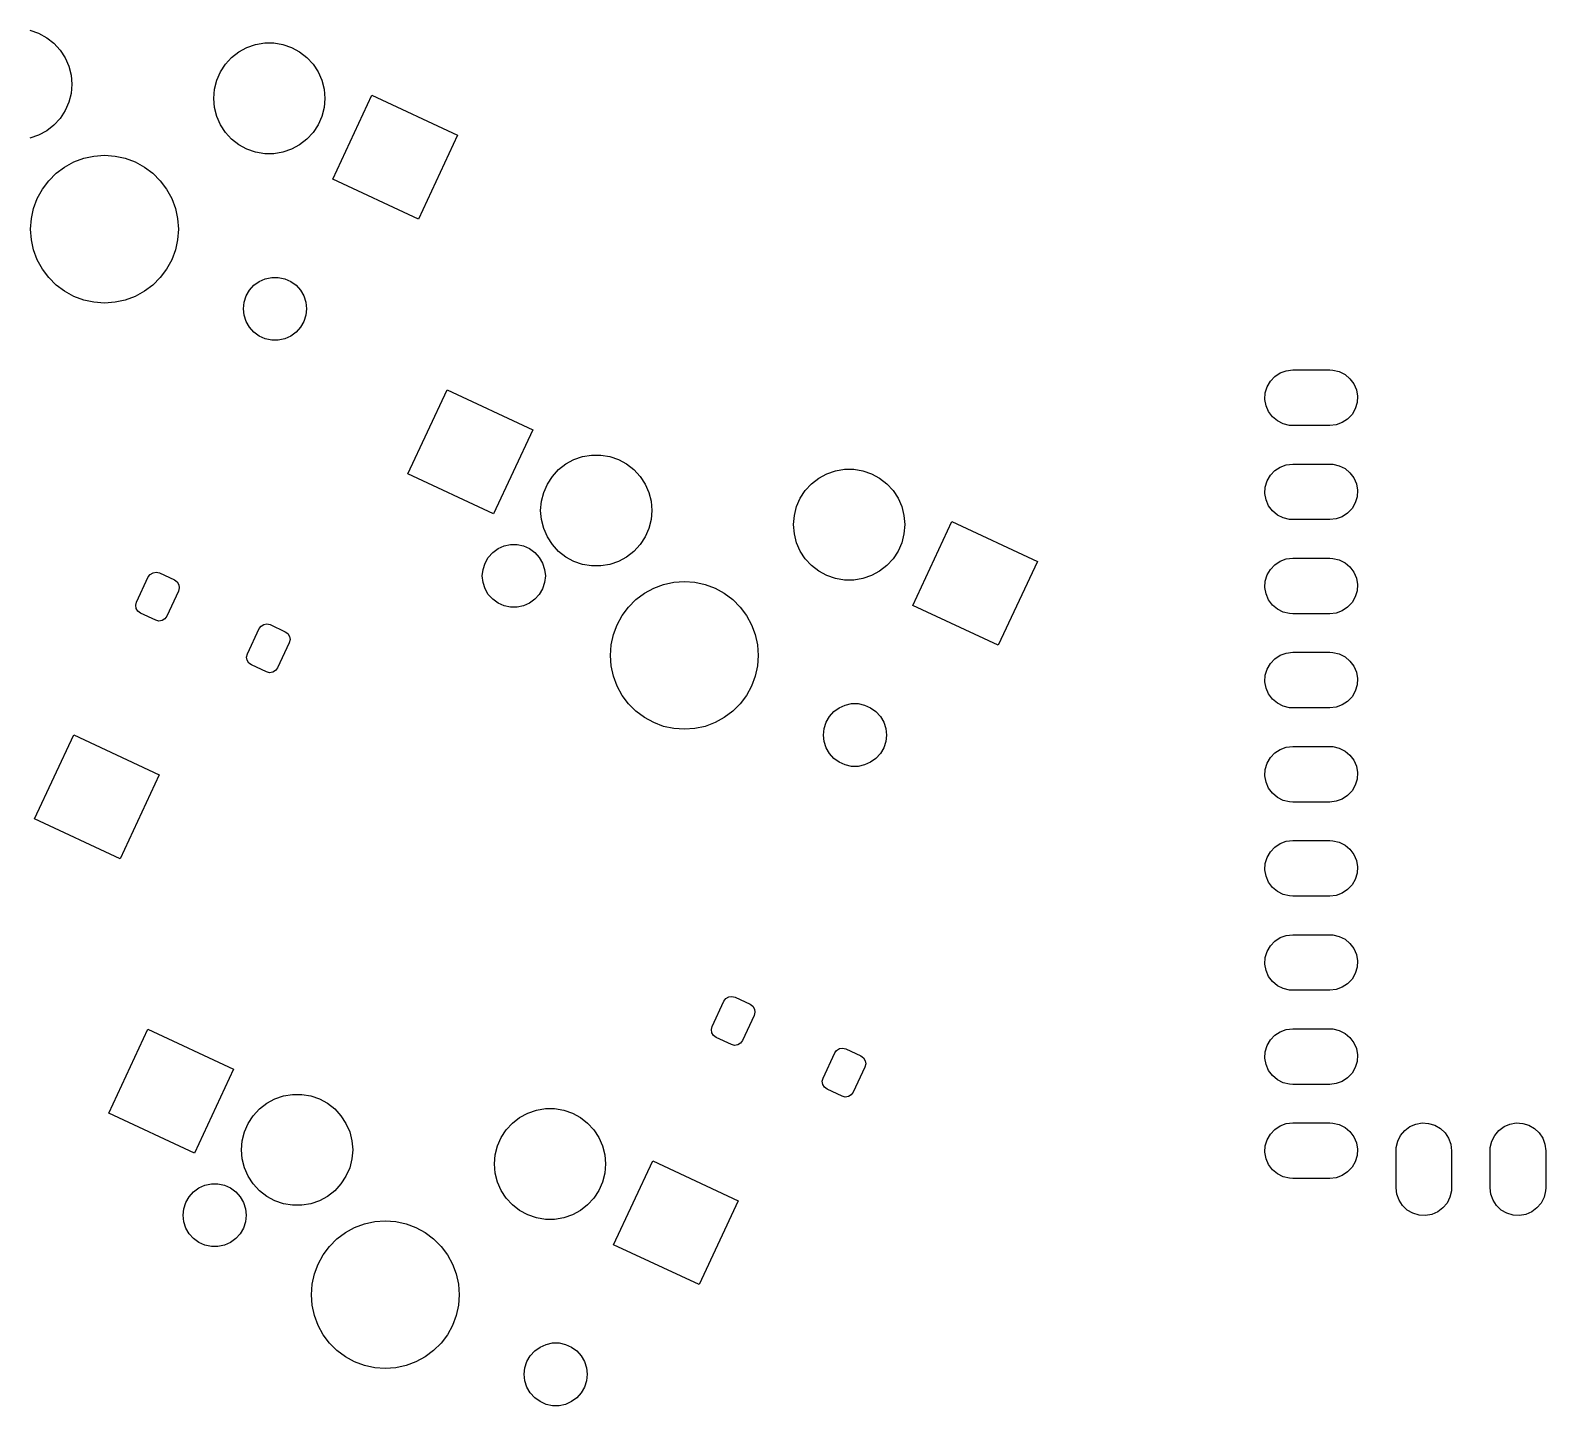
# Model space of a CAD drawing. Extents: x 20 to 262, y -159 to -46.
# Drawn here: x 98.52 to 139.43, y -103.66 to -66.54 of the extents above; entities that cross this region are included whole.
import ezdxf

# ---------------------------------------------------------------- set-up
doc = ezdxf.new("R2010")
doc.units = 0
doc.layers.add('BLACK', color=7, linetype='CONTINUOUS')

msp = doc.modelspace()

# ---------------------------------------------------------------- linework, layer by layer
at = {"layer": 'BLACK', "linetype": 'CONTINUOUS'}
for p, q in [((98.5145, -66.5384), (98.7488, -66.6188)), ((98.7488, -66.6188), (98.9667, -66.7367)), ((98.9667, -66.7367), (99.1622, -66.8889)), ((99.1622, -66.8889), (99.33, -67.0712)), ((99.33, -67.0712), (99.4655, -67.2786)), ((104.154, -67.1183), (104.372, -67.0004)), ((104.372, -67.0004), (104.607, -66.92)), ((104.607, -66.92), (104.851, -66.8792)), ((104.851, -66.8792), (105.099, -66.8792)), ((105.099, -66.8792), (105.343, -66.92)), ((105.343, -66.92), (105.577, -67.0004)), ((105.577, -67.0004), (105.795, -67.1183)), ((99.4655, -67.2786), (99.565, -67.5054)), ((103.656, -67.6602), (103.791, -67.4528)), ((103.791, -67.4528), (103.959, -67.2705)), ((103.959, -67.2705), (104.154, -67.1183)), ((105.795, -67.1183), (105.991, -67.2705)), ((105.991, -67.2705), (106.159, -67.4528)), ((106.159, -67.4528), (106.294, -67.6602)), ((99.565, -67.5054), (99.6258, -67.7456)), ((99.6258, -67.7456), (99.6463, -67.9925)), ((103.495, -68.1272), (103.556, -67.887)), ((103.556, -67.887), (103.656, -67.6602)), ((106.294, -67.6602), (106.394, -67.887)), ((106.394, -67.887), (106.454, -68.1272)), ((99.6258, -68.2394), (99.565, -68.4795)), ((99.6463, -67.9925), (99.6258, -68.2394)), ((103.475, -68.3741), (103.495, -68.1272)), ((106.454, -68.1272), (106.475, -68.3741)), ((106.69, -70.553), (107.746, -68.2872)), ((107.746, -68.2872), (110.057, -69.3649)), ((99.4655, -68.7064), (99.33, -68.9138)), ((99.565, -68.4795), (99.4655, -68.7064)), ((103.495, -68.621), (103.475, -68.3741)), ((103.556, -68.8611), (103.495, -68.621)), ((106.454, -68.621), (106.394, -68.8611)), ((106.475, -68.3741), (106.454, -68.621)), ((99.1622, -69.0961), (98.9667, -69.2482)), ((99.33, -68.9138), (99.1622, -69.0961)), ((103.656, -69.088), (103.556, -68.8611)), ((103.791, -69.2954), (103.656, -69.088)), ((106.294, -69.088), (106.159, -69.2954)), ((106.394, -68.8611), (106.294, -69.088)), ((98.7488, -69.3662), (98.5145, -69.4466)), ((98.9667, -69.2482), (98.7488, -69.3662)), ((103.959, -69.4777), (103.791, -69.2954)), ((104.154, -69.6298), (103.959, -69.4777)), ((105.991, -69.4777), (105.795, -69.6298)), ((106.159, -69.2954), (105.991, -69.4777)), ((110.057, -69.3649), (109.001, -71.6306)), ((99.9641, -69.9916), (100.242, -69.9311)), ((100.242, -69.9311), (100.526, -69.9108)), ((100.526, -69.9108), (100.81, -69.9311)), ((100.81, -69.9311), (101.088, -69.9916)), ((104.372, -69.7478), (104.154, -69.6298)), ((104.607, -69.8282), (104.372, -69.7478)), ((104.851, -69.869), (104.607, -69.8282)), ((105.099, -69.869), (104.851, -69.869)), ((105.343, -69.8282), (105.099, -69.869)), ((105.577, -69.7478), (105.343, -69.8282)), ((105.795, -69.6298), (105.577, -69.7478)), ((99.2202, -70.3978), (99.4479, -70.2273)), ((99.4479, -70.2273), (99.6976, -70.091)), ((99.6976, -70.091), (99.9641, -69.9916)), ((101.088, -69.9916), (101.354, -70.091)), ((101.354, -70.091), (101.604, -70.2273)), ((101.604, -70.2273), (101.832, -70.3978)), ((98.8485, -70.8267), (99.019, -70.599)), ((99.019, -70.599), (99.2202, -70.3978)), ((101.832, -70.3978), (102.033, -70.599)), ((102.033, -70.599), (102.203, -70.8267)), ((109.001, -71.6306), (106.69, -70.553)), ((98.6127, -71.3429), (98.7122, -71.0764)), ((98.7122, -71.0764), (98.8485, -70.8267)), ((102.203, -70.8267), (102.34, -71.0764)), ((102.34, -71.0764), (102.439, -71.3429)), ((98.5523, -71.6209), (98.6127, -71.3429)), ((102.439, -71.3429), (102.499, -71.6209)), ((98.532, -71.9047), (98.5523, -71.6209)), ((98.5523, -72.1885), (98.532, -71.9047)), ((102.499, -71.6209), (102.52, -71.9047)), ((102.52, -71.9047), (102.499, -72.1885)), ((98.6127, -72.4664), (98.5523, -72.1885)), ((102.499, -72.1885), (102.439, -72.4664)), ((98.7122, -72.733), (98.6127, -72.4664)), ((98.8485, -72.9827), (98.7122, -72.733)), ((102.34, -72.733), (102.203, -72.9827)), ((102.439, -72.4664), (102.34, -72.733)), ((99.019, -73.2104), (98.8485, -72.9827)), ((99.2202, -73.4116), (99.019, -73.2104)), ((102.033, -73.2104), (101.832, -73.4116)), ((102.203, -72.9827), (102.033, -73.2104)), ((104.867, -73.2423), (105.041, -73.2054)), ((105.041, -73.2054), (105.219, -73.2054)), ((105.219, -73.2054), (105.393, -73.2423)), ((99.4479, -73.5821), (99.2202, -73.4116)), ((99.6976, -73.7184), (99.4479, -73.5821)), ((101.604, -73.5821), (101.354, -73.7184)), ((101.832, -73.4116), (101.604, -73.5821)), ((104.353, -73.7055), (104.442, -73.5514)), ((104.442, -73.5514), (104.561, -73.4192)), ((104.561, -73.4192), (104.704, -73.3147)), ((104.704, -73.3147), (104.867, -73.2423)), ((105.393, -73.2423), (105.555, -73.3147)), ((105.555, -73.3147), (105.699, -73.4192)), ((105.699, -73.4192), (105.818, -73.5514)), ((105.818, -73.5514), (105.907, -73.7055)), ((99.9641, -73.8178), (99.6976, -73.7184)), ((100.242, -73.8783), (99.9641, -73.8178)), ((100.526, -73.8986), (100.242, -73.8783)), ((100.81, -73.8783), (100.526, -73.8986)), ((101.088, -73.8178), (100.81, -73.8783)), ((101.354, -73.7184), (101.088, -73.8178)), ((104.279, -74.0516), (104.298, -73.8747)), ((104.298, -73.8747), (104.353, -73.7055)), ((105.907, -73.7055), (105.962, -73.8747)), ((105.962, -73.8747), (105.981, -74.0516)), ((104.298, -74.2285), (104.279, -74.0516)), ((104.353, -74.3977), (104.298, -74.2285)), ((104.442, -74.5517), (104.353, -74.3977)), ((105.907, -74.3977), (105.818, -74.5517)), ((105.962, -74.2285), (105.907, -74.3977)), ((105.981, -74.0516), (105.962, -74.2285)), ((104.561, -74.6839), (104.442, -74.5517)), ((104.704, -74.7885), (104.561, -74.6839)), ((104.867, -74.8608), (104.704, -74.7885)), ((105.041, -74.8978), (104.867, -74.8608)), ((105.393, -74.8608), (105.219, -74.8978)), ((105.555, -74.7885), (105.393, -74.8608)), ((105.699, -74.6839), (105.555, -74.7885)), ((105.818, -74.5517), (105.699, -74.6839)), ((105.219, -74.8978), (105.041, -74.8978)), ((131.915, -76.1569), (132.002, -76.0061)), ((132.002, -76.0061), (132.122, -75.8795)), ((132.122, -75.8795), (132.267, -75.7838)), ((132.267, -75.7838), (132.431, -75.7242)), ((132.431, -75.7242), (132.604, -75.704)), ((132.604, -75.704), (133.604, -75.704)), ((133.604, -75.704), (133.691, -75.7091)), ((133.691, -75.7091), (133.861, -75.7492)), ((133.861, -75.7492), (134.016, -75.8274)), ((134.016, -75.8274), (134.15, -75.9393)), ((134.15, -75.9393), (134.254, -76.079)), ((134.254, -76.079), (134.322, -76.2389)), ((108.719, -78.5056), (109.775, -76.2399)), ((109.775, -76.2399), (112.086, -77.3175)), ((131.855, -76.4976), (131.865, -76.3238)), ((131.886, -76.6691), (131.855, -76.4976)), ((131.865, -76.3238), (131.915, -76.1569)), ((134.322, -76.2389), (134.353, -76.4104)), ((134.353, -76.4104), (134.343, -76.5842)), ((131.954, -76.829), (131.886, -76.6691)), ((132.058, -76.9687), (131.954, -76.829)), ((134.206, -76.9019), (134.086, -77.0285)), ((134.293, -76.7511), (134.206, -76.9019)), ((134.343, -76.5842), (134.293, -76.7511)), ((112.086, -77.3175), (111.03, -79.5833)), ((132.192, -77.0806), (132.058, -76.9687)), ((132.347, -77.1588), (132.192, -77.0806)), ((132.517, -77.1989), (132.347, -77.1588)), ((132.604, -77.204), (132.517, -77.1989)), ((133.604, -77.204), (132.604, -77.204)), ((133.777, -77.1838), (133.604, -77.204)), ((133.941, -77.1242), (133.777, -77.1838)), ((134.086, -77.0285), (133.941, -77.1242)), ((112.981, -78.2407), (113.199, -78.1227)), ((113.199, -78.1227), (113.433, -78.0423)), ((113.433, -78.0423), (113.677, -78.0015)), ((113.677, -78.0015), (113.925, -78.0015)), ((113.925, -78.0015), (114.17, -78.0423)), ((114.17, -78.0423), (114.404, -78.1227)), ((114.404, -78.1227), (114.622, -78.2407)), ((111.03, -79.5833), (108.719, -78.5056)), ((112.618, -78.5751), (112.785, -78.3928)), ((112.785, -78.3928), (112.981, -78.2407)), ((114.622, -78.2407), (114.817, -78.3928)), ((114.817, -78.3928), (114.985, -78.5751)), ((119.809, -78.6223), (120.027, -78.5043)), ((120.027, -78.5043), (120.262, -78.4239)), ((120.262, -78.4239), (120.506, -78.3831)), ((120.506, -78.3831), (120.754, -78.3831)), ((120.754, -78.3831), (120.998, -78.4239)), ((120.998, -78.4239), (121.232, -78.5043)), ((121.232, -78.5043), (121.45, -78.6223)), ((131.915, -78.6969), (132.002, -78.5461)), ((132.002, -78.5461), (132.122, -78.4195)), ((132.122, -78.4195), (132.267, -78.3238)), ((132.267, -78.3238), (132.431, -78.2642)), ((132.431, -78.2642), (132.604, -78.244)), ((132.604, -78.244), (133.604, -78.244)), ((133.604, -78.244), (133.691, -78.2491)), ((133.691, -78.2491), (133.861, -78.2892)), ((133.861, -78.2892), (134.016, -78.3674)), ((134.016, -78.3674), (134.15, -78.4793)), ((134.15, -78.4793), (134.254, -78.619)), ((112.383, -79.0094), (112.482, -78.7825)), ((112.482, -78.7825), (112.618, -78.5751)), ((114.985, -78.5751), (115.12, -78.7825)), ((115.12, -78.7825), (115.22, -79.0094)), ((119.311, -79.1641), (119.446, -78.9567)), ((119.446, -78.9567), (119.614, -78.7744)), ((119.614, -78.7744), (119.809, -78.6223)), ((121.45, -78.6223), (121.646, -78.7744)), ((121.646, -78.7744), (121.814, -78.9567)), ((121.814, -78.9567), (121.949, -79.1641)), ((131.855, -79.0376), (131.865, -78.8638)), ((131.865, -78.8638), (131.915, -78.6969)), ((134.254, -78.619), (134.322, -78.7789)), ((134.322, -78.7789), (134.353, -78.9504)), ((134.353, -78.9504), (134.343, -79.1242)), ((112.301, -79.4964), (112.322, -79.2495)), ((112.322, -79.2495), (112.383, -79.0094)), ((115.22, -79.0094), (115.281, -79.2495)), ((115.281, -79.2495), (115.301, -79.4964)), ((119.211, -79.391), (119.311, -79.1641)), ((121.949, -79.1641), (122.049, -79.391)), ((131.886, -79.2091), (131.855, -79.0376)), ((131.954, -79.369), (131.886, -79.2091)), ((134.293, -79.2911), (134.206, -79.4419)), ((134.343, -79.1242), (134.293, -79.2911)), ((112.322, -79.7433), (112.301, -79.4964)), ((112.383, -79.9835), (112.322, -79.7433)), ((115.281, -79.7433), (115.22, -79.9835)), ((115.301, -79.4964), (115.281, -79.7433)), ((119.13, -79.878), (119.15, -79.6311)), ((119.15, -79.6311), (119.211, -79.391)), ((122.049, -79.391), (122.109, -79.6311)), ((122.109, -79.6311), (122.13, -79.878)), ((132.058, -79.5087), (131.954, -79.369)), ((132.192, -79.6206), (132.058, -79.5087)), ((132.347, -79.6988), (132.192, -79.6206)), ((132.517, -79.7389), (132.347, -79.6988)), ((132.604, -79.744), (132.517, -79.7389)), ((133.604, -79.744), (132.604, -79.744)), ((133.777, -79.7238), (133.604, -79.744)), ((133.941, -79.6642), (133.777, -79.7238)), ((134.086, -79.5685), (133.941, -79.6642)), ((134.206, -79.4419), (134.086, -79.5685)), ((112.482, -80.2103), (112.383, -79.9835)), ((115.22, -79.9835), (115.12, -80.2103)), ((119.15, -80.1249), (119.13, -79.878)), ((119.211, -80.3651), (119.15, -80.1249)), ((122.109, -80.1249), (122.049, -80.3651)), ((122.13, -79.878), (122.109, -80.1249)), ((122.345, -82.0569), (123.401, -79.7911)), ((123.401, -79.7911), (125.712, -80.8688)), ((111.007, -80.6294), (111.151, -80.5248)), ((111.151, -80.5248), (111.314, -80.4524)), ((111.314, -80.4524), (111.488, -80.4155)), ((111.488, -80.4155), (111.666, -80.4155)), ((111.666, -80.4155), (111.84, -80.4524)), ((111.84, -80.4524), (112.002, -80.5248)), ((112.002, -80.5248), (112.146, -80.6294)), ((112.618, -80.4177), (112.482, -80.2103)), ((112.785, -80.6), (112.618, -80.4177)), ((114.985, -80.4177), (114.817, -80.6)), ((115.12, -80.2103), (114.985, -80.4177)), ((119.311, -80.5919), (119.211, -80.3651)), ((119.446, -80.7993), (119.311, -80.5919)), ((121.949, -80.5919), (121.814, -80.7993)), ((122.049, -80.3651), (121.949, -80.5919)), ((110.745, -81.0848), (110.799, -80.9156)), ((110.799, -80.9156), (110.888, -80.7616)), ((110.888, -80.7616), (111.007, -80.6294)), ((112.146, -80.6294), (112.265, -80.7616)), ((112.265, -80.7616), (112.354, -80.9156)), ((112.354, -80.9156), (112.409, -81.0848)), ((112.981, -80.7522), (112.785, -80.6)), ((113.199, -80.8701), (112.981, -80.7522)), ((113.433, -80.9505), (113.199, -80.8701)), ((113.677, -80.9913), (113.433, -80.9505)), ((113.925, -80.9913), (113.677, -80.9913)), ((114.17, -80.9505), (113.925, -80.9913)), ((114.404, -80.8701), (114.17, -80.9505)), ((114.622, -80.7522), (114.404, -80.8701)), ((114.817, -80.6), (114.622, -80.7522)), ((119.614, -80.9816), (119.446, -80.7993)), ((119.809, -81.1338), (119.614, -80.9816)), ((121.646, -80.9816), (121.45, -81.1338)), ((121.814, -80.7993), (121.646, -80.9816)), ((125.712, -80.8688), (124.656, -83.1345)), ((132.002, -81.0861), (132.122, -80.9595)), ((132.122, -80.9595), (132.267, -80.8638)), ((132.267, -80.8638), (132.431, -80.8042)), ((132.431, -80.8042), (132.604, -80.784)), ((132.604, -80.784), (133.604, -80.784)), ((133.604, -80.784), (133.691, -80.7891)), ((133.691, -80.7891), (133.861, -80.8292)), ((133.861, -80.8292), (134.016, -80.9074)), ((134.016, -80.9074), (134.15, -81.0193)), ((101.392, -81.9708), (101.709, -81.2911)), ((101.709, -81.2911), (101.761, -81.2203)), ((101.761, -81.2203), (101.836, -81.1747)), ((101.836, -81.1747), (101.923, -81.1614)), ((101.923, -81.1614), (102.008, -81.1822)), ((102.008, -81.1822), (102.416, -81.3724)), ((102.416, -81.3724), (102.487, -81.4243)), ((110.726, -81.2617), (110.745, -81.0848)), ((110.745, -81.4386), (110.726, -81.2617)), ((112.409, -81.0848), (112.428, -81.2617)), ((112.428, -81.2617), (112.409, -81.4386)), ((120.027, -81.2517), (119.809, -81.1338)), ((120.262, -81.3321), (120.027, -81.2517)), ((120.506, -81.3729), (120.262, -81.3321)), ((120.754, -81.3729), (120.506, -81.3729)), ((120.998, -81.3321), (120.754, -81.3729)), ((121.232, -81.2517), (120.998, -81.3321)), ((121.45, -81.1338), (121.232, -81.2517)), ((131.855, -81.5776), (131.865, -81.4038)), ((131.865, -81.4038), (131.915, -81.2369)), ((131.915, -81.2369), (132.002, -81.0861)), ((134.15, -81.0193), (134.254, -81.159)), ((134.254, -81.159), (134.322, -81.3189)), ((134.322, -81.3189), (134.353, -81.4904)), ((102.525, -81.6714), (102.208, -82.3512)), ((102.487, -81.4243), (102.532, -81.4994)), ((102.545, -81.5861), (102.525, -81.6714)), ((102.532, -81.4994), (102.545, -81.5861)), ((110.799, -81.6078), (110.745, -81.4386)), ((110.888, -81.7618), (110.799, -81.6078)), ((111.007, -81.894), (110.888, -81.7618)), ((112.265, -81.7618), (112.146, -81.894)), ((112.354, -81.6078), (112.265, -81.7618)), ((112.409, -81.4386), (112.354, -81.6078)), ((114.875, -81.9017), (115.103, -81.7312)), ((115.103, -81.7312), (115.353, -81.5949)), ((115.353, -81.5949), (115.619, -81.4955)), ((115.619, -81.4955), (115.897, -81.435)), ((115.897, -81.435), (116.181, -81.4147)), ((116.181, -81.4147), (116.465, -81.435)), ((116.465, -81.435), (116.743, -81.4955)), ((116.743, -81.4955), (117.009, -81.5949)), ((117.009, -81.5949), (117.259, -81.7312)), ((117.259, -81.7312), (117.487, -81.9017)), ((131.886, -81.7491), (131.855, -81.5776)), ((131.954, -81.909), (131.886, -81.7491)), ((134.343, -81.6642), (134.293, -81.8311)), ((134.353, -81.4904), (134.343, -81.6642)), ((101.371, -82.0561), (101.392, -81.9708)), ((101.384, -82.1428), (101.371, -82.0561)), ((101.43, -82.2179), (101.384, -82.1428)), ((101.501, -82.2698), (101.43, -82.2179)), ((111.151, -81.9986), (111.007, -81.894)), ((111.314, -82.071), (111.151, -81.9986)), ((111.488, -82.1079), (111.314, -82.071)), ((111.666, -82.1079), (111.488, -82.1079)), ((111.84, -82.071), (111.666, -82.1079)), ((112.002, -81.9986), (111.84, -82.071)), ((112.146, -81.894), (112.002, -81.9986)), ((114.503, -82.3306), (114.674, -82.1029)), ((114.674, -82.1029), (114.875, -81.9017)), ((117.487, -81.9017), (117.688, -82.1029)), ((117.688, -82.1029), (117.858, -82.3306)), ((124.656, -83.1345), (122.345, -82.0569)), ((132.058, -82.0487), (131.954, -81.909)), ((132.192, -82.1606), (132.058, -82.0487)), ((132.347, -82.2388), (132.192, -82.1606)), ((133.941, -82.2042), (133.777, -82.2638)), ((134.086, -82.1085), (133.941, -82.2042)), ((134.206, -81.9819), (134.086, -82.1085)), ((134.293, -81.8311), (134.206, -81.9819)), ((101.909, -82.46), (101.501, -82.2698)), ((101.994, -82.4809), (101.909, -82.46)), ((102.081, -82.4675), (101.994, -82.4809)), ((102.156, -82.422), (102.081, -82.4675)), ((102.208, -82.3512), (102.156, -82.422)), ((104.7, -82.6857), (104.752, -82.6149)), ((104.752, -82.6149), (104.827, -82.5694)), ((104.827, -82.5694), (104.913, -82.556)), ((104.913, -82.556), (104.999, -82.5769)), ((104.999, -82.5769), (105.407, -82.7671)), ((114.268, -82.8469), (114.367, -82.5803)), ((114.367, -82.5803), (114.503, -82.3306)), ((117.858, -82.3306), (117.995, -82.5803)), ((117.995, -82.5803), (118.094, -82.8469)), ((132.517, -82.2789), (132.347, -82.2388)), ((132.604, -82.284), (132.517, -82.2789)), ((133.604, -82.284), (132.604, -82.284)), ((133.777, -82.2638), (133.604, -82.284)), ((104.383, -83.3654), (104.7, -82.6857)), ((105.407, -82.7671), (105.477, -82.819)), ((105.477, -82.819), (105.523, -82.894)), ((105.536, -82.9808), (105.515, -83.0661)), ((105.523, -82.894), (105.536, -82.9808)), ((114.207, -83.1248), (114.268, -82.8469)), ((118.094, -82.8469), (118.154, -83.1248)), ((104.362, -83.4507), (104.383, -83.3654)), ((104.375, -83.5375), (104.362, -83.4507)), ((105.515, -83.0661), (105.198, -83.7458)), ((114.187, -83.4086), (114.207, -83.1248)), ((114.207, -83.6924), (114.187, -83.4086)), ((118.154, -83.1248), (118.175, -83.4086)), ((118.175, -83.4086), (118.154, -83.6924)), ((132.122, -83.4995), (132.267, -83.4038)), ((132.267, -83.4038), (132.431, -83.3442)), ((132.431, -83.3442), (132.604, -83.324)), ((132.604, -83.324), (133.604, -83.324)), ((133.604, -83.324), (133.691, -83.3291)), ((133.691, -83.3291), (133.861, -83.3692)), ((133.861, -83.3692), (134.016, -83.4474)), ((134.016, -83.4474), (134.15, -83.5593)), ((104.421, -83.6125), (104.375, -83.5375)), ((104.492, -83.6644), (104.421, -83.6125)), ((104.899, -83.8546), (104.492, -83.6644)), ((104.985, -83.8755), (104.899, -83.8546)), ((105.071, -83.8621), (104.985, -83.8755)), ((105.146, -83.8166), (105.071, -83.8621)), ((105.198, -83.7458), (105.146, -83.8166)), ((114.268, -83.9703), (114.207, -83.6924)), ((118.154, -83.6924), (118.094, -83.9703)), ((131.865, -83.9438), (131.915, -83.7769)), ((131.915, -83.7769), (132.002, -83.6261)), ((132.002, -83.6261), (132.122, -83.4995)), ((134.15, -83.5593), (134.254, -83.699)), ((134.254, -83.699), (134.322, -83.8589)), ((134.322, -83.8589), (134.353, -84.0304)), ((114.367, -84.2369), (114.268, -83.9703)), ((114.503, -84.4866), (114.367, -84.2369)), ((117.995, -84.2369), (117.858, -84.4866)), ((118.094, -83.9703), (117.995, -84.2369)), ((131.855, -84.1176), (131.865, -83.9438)), ((131.886, -84.2891), (131.855, -84.1176)), ((134.343, -84.2042), (134.293, -84.3711)), ((134.353, -84.0304), (134.343, -84.2042)), ((114.674, -84.7143), (114.503, -84.4866)), ((117.858, -84.4866), (117.688, -84.7143)), ((131.954, -84.449), (131.886, -84.2891)), ((132.058, -84.5887), (131.954, -84.449)), ((132.192, -84.7006), (132.058, -84.5887)), ((134.086, -84.6485), (133.941, -84.7442)), ((134.206, -84.5219), (134.086, -84.6485)), ((134.293, -84.3711), (134.206, -84.5219)), ((114.875, -84.9155), (114.674, -84.7143)), ((115.103, -85.086), (114.875, -84.9155)), ((115.353, -85.2223), (115.103, -85.086)), ((117.259, -85.086), (117.009, -85.2223)), ((117.487, -84.9155), (117.259, -85.086)), ((117.688, -84.7143), (117.487, -84.9155)), ((120.008, -85.2094), (120.097, -85.0554)), ((120.097, -85.0554), (120.216, -84.9232)), ((120.216, -84.9232), (120.359, -84.8186)), ((120.359, -84.8186), (120.522, -84.7462)), ((120.522, -84.7462), (120.696, -84.7093)), ((120.696, -84.7093), (120.874, -84.7093)), ((120.874, -84.7093), (121.048, -84.7462)), ((121.048, -84.7462), (121.21, -84.8186)), ((121.21, -84.8186), (121.354, -84.9232)), ((121.354, -84.9232), (121.473, -85.0554)), ((121.473, -85.0554), (121.562, -85.2094)), ((132.347, -84.7788), (132.192, -84.7006)), ((132.517, -84.8189), (132.347, -84.7788)), ((132.604, -84.824), (132.517, -84.8189)), ((133.604, -84.824), (132.604, -84.824)), ((133.777, -84.8038), (133.604, -84.824)), ((133.941, -84.7442), (133.777, -84.8038)), ((115.619, -85.3217), (115.353, -85.2223)), ((115.897, -85.3822), (115.619, -85.3217)), ((116.181, -85.4025), (115.897, -85.3822)), ((116.465, -85.3822), (116.181, -85.4025)), ((116.743, -85.3217), (116.465, -85.3822)), ((117.009, -85.2223), (116.743, -85.3217)), ((119.934, -85.5555), (119.953, -85.3786)), ((119.953, -85.3786), (120.008, -85.2094)), ((121.562, -85.2094), (121.617, -85.3786)), ((121.617, -85.3786), (121.636, -85.5555)), ((98.6388, -87.8181), (99.6953, -85.5524)), ((99.6953, -85.5524), (102.006, -86.63)), ((119.953, -85.7324), (119.934, -85.5555)), ((120.008, -85.9016), (119.953, -85.7324)), ((120.097, -86.0556), (120.008, -85.9016)), ((121.562, -85.9016), (121.473, -86.0556)), ((121.617, -85.7324), (121.562, -85.9016)), ((121.636, -85.5555), (121.617, -85.7324)), ((132.267, -85.9438), (132.431, -85.8842)), ((132.431, -85.8842), (132.604, -85.864)), ((132.604, -85.864), (133.604, -85.864)), ((133.604, -85.864), (133.691, -85.8691)), ((133.691, -85.8691), (133.861, -85.9092)), ((133.861, -85.9092), (134.016, -85.9874)), ((120.216, -86.1878), (120.097, -86.0556)), ((120.359, -86.2924), (120.216, -86.1878)), ((120.522, -86.3648), (120.359, -86.2924)), ((121.21, -86.2924), (121.048, -86.3648)), ((121.354, -86.1878), (121.21, -86.2924)), ((121.473, -86.0556), (121.354, -86.1878)), ((131.865, -86.4838), (131.915, -86.3169)), ((131.915, -86.3169), (132.002, -86.1661)), ((132.002, -86.1661), (132.122, -86.0395)), ((132.122, -86.0395), (132.267, -85.9438)), ((134.016, -85.9874), (134.15, -86.0993)), ((134.15, -86.0993), (134.254, -86.239)), ((134.254, -86.239), (134.322, -86.3989)), ((102.006, -86.63), (100.95, -88.8958)), ((120.696, -86.4017), (120.522, -86.3648)), ((120.874, -86.4017), (120.696, -86.4017)), ((121.048, -86.3648), (120.874, -86.4017)), ((131.855, -86.6576), (131.865, -86.4838)), ((131.886, -86.8291), (131.855, -86.6576)), ((134.322, -86.3989), (134.353, -86.5704)), ((134.353, -86.5704), (134.343, -86.7442)), ((131.954, -86.989), (131.886, -86.8291)), ((132.058, -87.1287), (131.954, -86.989)), ((132.192, -87.2406), (132.058, -87.1287)), ((134.206, -87.0619), (134.086, -87.1885)), ((134.293, -86.9111), (134.206, -87.0619)), ((134.343, -86.7442), (134.293, -86.9111)), ((132.347, -87.3188), (132.192, -87.2406)), ((132.517, -87.3589), (132.347, -87.3188)), ((132.604, -87.364), (132.517, -87.3589)), ((133.604, -87.364), (132.604, -87.364)), ((133.777, -87.3438), (133.604, -87.364)), ((133.941, -87.2842), (133.777, -87.3438)), ((134.086, -87.1885), (133.941, -87.2842)), ((100.95, -88.8958), (98.6388, -87.8181)), ((131.915, -88.8569), (132.002, -88.7061)), ((132.002, -88.7061), (132.122, -88.5795)), ((132.122, -88.5795), (132.267, -88.4838)), ((132.267, -88.4838), (132.431, -88.4242)), ((132.431, -88.4242), (132.604, -88.404)), ((132.604, -88.404), (133.604, -88.404)), ((133.604, -88.404), (133.691, -88.4091)), ((133.691, -88.4091), (133.861, -88.4492)), ((133.861, -88.4492), (134.016, -88.5274)), ((134.016, -88.5274), (134.15, -88.6393)), ((134.15, -88.6393), (134.254, -88.779)), ((131.855, -89.1976), (131.865, -89.0238)), ((131.865, -89.0238), (131.915, -88.8569)), ((134.254, -88.779), (134.322, -88.9389)), ((134.322, -88.9389), (134.353, -89.1104)), ((134.353, -89.1104), (134.343, -89.2842)), ((131.886, -89.3691), (131.855, -89.1976)), ((131.954, -89.529), (131.886, -89.3691)), ((132.058, -89.6687), (131.954, -89.529)), ((134.293, -89.4511), (134.206, -89.6019)), ((134.343, -89.2842), (134.293, -89.4511)), ((132.192, -89.7806), (132.058, -89.6687)), ((132.347, -89.8588), (132.192, -89.7806)), ((132.517, -89.8989), (132.347, -89.8588)), ((132.604, -89.904), (132.517, -89.8989)), ((133.604, -89.904), (132.604, -89.904)), ((133.777, -89.8838), (133.604, -89.904)), ((133.941, -89.8242), (133.777, -89.8838)), ((134.086, -89.7285), (133.941, -89.8242)), ((134.206, -89.6019), (134.086, -89.7285)), ((132.002, -91.2461), (132.122, -91.1195)), ((132.122, -91.1195), (132.267, -91.0238)), ((132.267, -91.0238), (132.431, -90.9642)), ((132.431, -90.9642), (132.604, -90.944)), ((132.604, -90.944), (133.604, -90.944)), ((133.604, -90.944), (133.691, -90.9491)), ((133.691, -90.9491), (133.861, -90.9892)), ((133.861, -90.9892), (134.016, -91.0674)), ((134.016, -91.0674), (134.15, -91.1793)), ((134.15, -91.1793), (134.254, -91.319)), ((131.855, -91.7376), (131.865, -91.5638)), ((131.865, -91.5638), (131.915, -91.3969)), ((131.915, -91.3969), (132.002, -91.2461)), ((134.254, -91.319), (134.322, -91.4789)), ((134.322, -91.4789), (134.353, -91.6504)), ((131.886, -91.9091), (131.855, -91.7376)), ((131.954, -92.069), (131.886, -91.9091)), ((134.293, -91.9911), (134.206, -92.1419)), ((134.343, -91.8242), (134.293, -91.9911)), ((134.353, -91.6504), (134.343, -91.8242)), ((132.058, -92.2087), (131.954, -92.069)), ((132.192, -92.3206), (132.058, -92.2087)), ((132.347, -92.3988), (132.192, -92.3206)), ((132.517, -92.4389), (132.347, -92.3988)), ((132.604, -92.444), (132.517, -92.4389)), ((133.604, -92.444), (132.604, -92.444)), ((133.777, -92.4238), (133.604, -92.444)), ((133.941, -92.3642), (133.777, -92.4238)), ((134.086, -92.2685), (133.941, -92.3642)), ((134.206, -92.1419), (134.086, -92.2685)), ((116.933, -93.4215), (117.25, -92.7417)), ((117.25, -92.7417), (117.302, -92.6709)), ((117.302, -92.6709), (117.377, -92.6254)), ((117.377, -92.6254), (117.463, -92.612)), ((117.463, -92.612), (117.549, -92.6329)), ((117.549, -92.6329), (117.956, -92.8231)), ((117.956, -92.8231), (118.027, -92.875)), ((118.065, -93.1221), (117.748, -93.8018)), ((118.027, -92.875), (118.073, -92.95)), ((118.086, -93.0368), (118.065, -93.1221)), ((118.073, -92.95), (118.086, -93.0368)), ((100.643, -95.7594), (101.7, -93.4936)), ((101.7, -93.4936), (104.011, -94.5713)), ((116.912, -93.5067), (116.933, -93.4215)), ((116.925, -93.5935), (116.912, -93.5067)), ((116.971, -93.6686), (116.925, -93.5935)), ((117.042, -93.7205), (116.971, -93.6686)), ((132.002, -93.7861), (132.122, -93.6595)), ((132.122, -93.6595), (132.267, -93.5638)), ((132.267, -93.5638), (132.431, -93.5042)), ((132.431, -93.5042), (132.604, -93.484)), ((132.604, -93.484), (133.604, -93.484)), ((133.604, -93.484), (133.691, -93.4891)), ((133.691, -93.4891), (133.861, -93.5292)), ((133.861, -93.5292), (134.016, -93.6074)), ((134.016, -93.6074), (134.15, -93.7193)), ((117.449, -93.9106), (117.042, -93.7205)), ((117.535, -93.9315), (117.449, -93.9106)), ((117.621, -93.9182), (117.535, -93.9315)), ((117.696, -93.8726), (117.621, -93.9182)), ((117.748, -93.8018), (117.696, -93.8726)), ((120.24, -94.1364), (120.292, -94.0656)), ((120.292, -94.0656), (120.367, -94.02)), ((120.367, -94.02), (120.454, -94.0067)), ((120.454, -94.0067), (120.539, -94.0275)), ((120.539, -94.0275), (120.947, -94.2177)), ((131.865, -94.1038), (131.915, -93.9369)), ((131.915, -93.9369), (132.002, -93.7861)), ((134.15, -93.7193), (134.254, -93.859)), ((134.254, -93.859), (134.322, -94.0189)), ((134.322, -94.0189), (134.353, -94.1904)), ((119.924, -94.8161), (120.24, -94.1364)), ((120.947, -94.2177), (121.018, -94.2696)), ((121.018, -94.2696), (121.064, -94.3447)), ((121.077, -94.4315), (121.056, -94.5167)), ((121.064, -94.3447), (121.077, -94.4315)), ((131.855, -94.2776), (131.865, -94.1038)), ((131.886, -94.4491), (131.855, -94.2776)), ((131.954, -94.609), (131.886, -94.4491)), ((134.343, -94.3642), (134.293, -94.5311)), ((134.353, -94.1904), (134.343, -94.3642)), ((104.011, -94.5713), (102.955, -96.8371)), ((119.903, -94.9014), (119.924, -94.8161)), ((119.916, -94.9881), (119.903, -94.9014)), ((121.056, -94.5167), (120.739, -95.1965)), ((132.058, -94.7487), (131.954, -94.609)), ((132.192, -94.8606), (132.058, -94.7487)), ((132.347, -94.9388), (132.192, -94.8606)), ((133.941, -94.9042), (133.777, -94.9638)), ((134.086, -94.8085), (133.941, -94.9042)), ((134.206, -94.6819), (134.086, -94.8085)), ((134.293, -94.5311), (134.206, -94.6819)), ((105.123, -95.3765), (105.358, -95.2961)), ((105.358, -95.2961), (105.602, -95.2553)), ((105.602, -95.2553), (105.85, -95.2553)), ((105.85, -95.2553), (106.094, -95.2961)), ((106.094, -95.2961), (106.328, -95.3765)), ((119.962, -95.0632), (119.916, -94.9881)), ((120.032, -95.1151), (119.962, -95.0632)), ((120.44, -95.3053), (120.032, -95.1151)), ((120.525, -95.3262), (120.44, -95.3053)), ((120.612, -95.3128), (120.525, -95.3262)), ((120.687, -95.2673), (120.612, -95.3128)), ((120.739, -95.1965), (120.687, -95.2673)), ((132.517, -94.9789), (132.347, -94.9388)), ((132.604, -94.984), (132.517, -94.9789)), ((133.604, -94.984), (132.604, -94.984)), ((133.777, -94.9638), (133.604, -94.984)), ((104.542, -95.8288), (104.71, -95.6466)), ((104.71, -95.6466), (104.906, -95.4944)), ((104.906, -95.4944), (105.123, -95.3765)), ((106.328, -95.3765), (106.546, -95.4944)), ((106.546, -95.4944), (106.742, -95.6466)), ((106.742, -95.6466), (106.91, -95.8288)), ((111.952, -95.7581), (112.186, -95.6777)), ((112.186, -95.6777), (112.431, -95.6369)), ((112.431, -95.6369), (112.678, -95.6369)), ((112.678, -95.6369), (112.923, -95.6777)), ((112.923, -95.6777), (113.157, -95.7581)), ((102.955, -96.8371), (100.643, -95.7594)), ((104.307, -96.2631), (104.407, -96.0362)), ((104.407, -96.0362), (104.542, -95.8288)), ((106.91, -95.8288), (107.045, -96.0362)), ((107.045, -96.0362), (107.145, -96.2631)), ((111.371, -96.2104), (111.539, -96.0282)), ((111.539, -96.0282), (111.734, -95.876)), ((111.734, -95.876), (111.952, -95.7581)), ((113.157, -95.7581), (113.375, -95.876)), ((113.375, -95.876), (113.57, -96.0282)), ((113.57, -96.0282), (113.738, -96.2104)), ((132.122, -96.1995), (132.267, -96.1038)), ((132.267, -96.1038), (132.431, -96.0442)), ((132.431, -96.0442), (132.604, -96.024)), ((132.604, -96.024), (133.604, -96.024)), ((133.604, -96.024), (133.691, -96.0291)), ((133.691, -96.0291), (133.861, -96.0692)), ((133.861, -96.0692), (134.016, -96.1474)), ((135.629, -96.2285), (135.769, -96.1245)), ((135.769, -96.1245), (135.929, -96.0555)), ((135.929, -96.0555), (136.1, -96.0253)), ((136.1, -96.0253), (136.274, -96.0354)), ((136.274, -96.0354), (136.441, -96.0853)), ((136.441, -96.0853), (136.592, -96.1724)), ((138.169, -96.2285), (138.309, -96.1245)), ((138.309, -96.1245), (138.469, -96.0555)), ((138.469, -96.0555), (138.64, -96.0253)), ((138.64, -96.0253), (138.814, -96.0354)), ((138.814, -96.0354), (138.981, -96.0853)), ((138.981, -96.0853), (139.132, -96.1724)), ((104.226, -96.7502), (104.246, -96.5033)), ((104.246, -96.5033), (104.307, -96.2631)), ((107.145, -96.2631), (107.205, -96.5033)), ((107.205, -96.5033), (107.226, -96.7502)), ((111.136, -96.6447), (111.235, -96.4178)), ((111.235, -96.4178), (111.371, -96.2104)), ((113.738, -96.2104), (113.874, -96.4178)), ((113.874, -96.4178), (113.973, -96.6447)), ((131.865, -96.6438), (131.915, -96.4769)), ((131.915, -96.4769), (132.002, -96.3261)), ((132.002, -96.3261), (132.122, -96.1995)), ((134.016, -96.1474), (134.15, -96.2593)), ((134.15, -96.2593), (134.254, -96.399)), ((134.254, -96.399), (134.322, -96.5589)), ((135.399, -96.6869), (135.439, -96.5175)), ((135.439, -96.5175), (135.517, -96.3619)), ((135.517, -96.3619), (135.629, -96.2285)), ((136.592, -96.1724), (136.719, -96.2919)), ((136.719, -96.2919), (136.814, -96.4374)), ((136.814, -96.4374), (136.874, -96.601)), ((137.939, -96.6869), (137.979, -96.5175)), ((137.979, -96.5175), (138.057, -96.3619)), ((138.057, -96.3619), (138.169, -96.2285)), ((139.132, -96.1724), (139.259, -96.2919)), ((139.259, -96.2919), (139.354, -96.4374)), ((139.354, -96.4374), (139.414, -96.601)), ((104.246, -96.997), (104.226, -96.7502)), ((107.226, -96.7502), (107.205, -96.997)), ((111.054, -97.1318), (111.075, -96.8849)), ((111.075, -96.8849), (111.136, -96.6447)), ((113.973, -96.6447), (114.034, -96.8849)), ((114.034, -96.8849), (114.054, -97.1318)), ((131.855, -96.8176), (131.865, -96.6438)), ((131.886, -96.9891), (131.855, -96.8176)), ((134.343, -96.9042), (134.293, -97.0711)), ((134.322, -96.5589), (134.353, -96.7304)), ((134.353, -96.7304), (134.343, -96.9042)), ((135.394, -96.774), (135.399, -96.6869)), ((135.394, -97.774), (135.394, -96.774)), ((136.874, -96.601), (136.894, -96.774)), ((136.894, -96.774), (136.894, -97.774)), ((137.934, -96.774), (137.939, -96.6869)), ((137.934, -97.774), (137.934, -96.774)), ((139.414, -96.601), (139.434, -96.774)), ((139.434, -96.774), (139.434, -97.774)), ((104.307, -97.2372), (104.246, -96.997)), ((104.407, -97.4641), (104.307, -97.2372)), ((107.145, -97.2372), (107.045, -97.4641)), ((107.205, -96.997), (107.145, -97.2372)), ((111.075, -97.3787), (111.054, -97.1318)), ((114.054, -97.1318), (114.034, -97.3787)), ((114.269, -99.3106), (115.326, -97.0449)), ((115.326, -97.0449), (117.637, -98.1225)), ((131.954, -97.149), (131.886, -96.9891)), ((132.058, -97.2887), (131.954, -97.149)), ((132.192, -97.4006), (132.058, -97.2887)), ((134.086, -97.3485), (133.941, -97.4442)), ((134.206, -97.2219), (134.086, -97.3485)), ((134.293, -97.0711), (134.206, -97.2219)), ((103.076, -97.7785), (103.239, -97.7062)), ((103.239, -97.7062), (103.413, -97.6692)), ((103.413, -97.6692), (103.59, -97.6692)), ((103.59, -97.6692), (103.764, -97.7062)), ((103.764, -97.7062), (103.927, -97.7785)), ((104.542, -97.6715), (104.407, -97.4641)), ((104.71, -97.8537), (104.542, -97.6715)), ((106.91, -97.6715), (106.742, -97.8537)), ((107.045, -97.4641), (106.91, -97.6715)), ((111.136, -97.6188), (111.075, -97.3787)), ((111.235, -97.8457), (111.136, -97.6188)), ((113.973, -97.6188), (113.874, -97.8457)), ((114.034, -97.3787), (113.973, -97.6188)), ((132.347, -97.4788), (132.192, -97.4006)), ((132.517, -97.5189), (132.347, -97.4788)), ((132.604, -97.524), (132.517, -97.5189)), ((133.604, -97.524), (132.604, -97.524)), ((133.777, -97.5038), (133.604, -97.524)), ((133.941, -97.4442), (133.777, -97.5038)), ((135.414, -97.947), (135.394, -97.774)), ((136.894, -97.774), (136.889, -97.8611)), ((137.954, -97.947), (137.934, -97.774)), ((139.434, -97.774), (139.429, -97.8611)), ((102.669, -98.3385), (102.724, -98.1694)), ((102.724, -98.1694), (102.813, -98.0153)), ((102.813, -98.0153), (102.932, -97.8831)), ((102.932, -97.8831), (103.076, -97.7785)), ((103.927, -97.7785), (104.071, -97.8831)), ((104.071, -97.8831), (104.19, -98.0153)), ((104.19, -98.0153), (104.279, -98.1694)), ((104.279, -98.1694), (104.334, -98.3385)), ((104.906, -98.0059), (104.71, -97.8537)), ((105.123, -98.1238), (104.906, -98.0059)), ((105.358, -98.2043), (105.123, -98.1238)), ((106.328, -98.1238), (106.094, -98.2043)), ((106.546, -98.0059), (106.328, -98.1238)), ((106.742, -97.8537), (106.546, -98.0059)), ((111.371, -98.0531), (111.235, -97.8457)), ((111.539, -98.2353), (111.371, -98.0531)), ((113.738, -98.0531), (113.57, -98.2353)), ((113.874, -97.8457), (113.738, -98.0531)), ((117.637, -98.1225), (116.58, -100.388)), ((135.474, -98.1106), (135.414, -97.947)), ((135.569, -98.2561), (135.474, -98.1106)), ((136.849, -98.0305), (136.771, -98.1861)), ((136.889, -97.8611), (136.849, -98.0305)), ((138.014, -98.1106), (137.954, -97.947)), ((138.109, -98.2561), (138.014, -98.1106)), ((139.389, -98.0305), (139.311, -98.1861)), ((139.429, -97.8611), (139.389, -98.0305)), ((102.651, -98.5155), (102.669, -98.3385)), ((102.669, -98.6924), (102.651, -98.5155)), ((104.334, -98.3385), (104.352, -98.5155)), ((104.352, -98.5155), (104.334, -98.6924)), ((105.602, -98.245), (105.358, -98.2043)), ((105.85, -98.245), (105.602, -98.245)), ((106.094, -98.2043), (105.85, -98.245)), ((111.734, -98.3875), (111.539, -98.2353)), ((111.952, -98.5054), (111.734, -98.3875)), ((112.186, -98.5859), (111.952, -98.5054)), ((112.431, -98.6266), (112.186, -98.5859)), ((112.923, -98.5859), (112.678, -98.6266)), ((113.157, -98.5054), (112.923, -98.5859)), ((113.375, -98.3875), (113.157, -98.5054)), ((113.57, -98.2353), (113.375, -98.3875)), ((135.696, -98.3756), (135.569, -98.2561)), ((135.847, -98.4627), (135.696, -98.3756)), ((136.014, -98.5126), (135.847, -98.4627)), ((136.188, -98.5227), (136.014, -98.5126)), ((136.359, -98.4925), (136.188, -98.5227)), ((136.519, -98.4235), (136.359, -98.4925)), ((136.659, -98.3195), (136.519, -98.4235)), ((136.771, -98.1861), (136.659, -98.3195)), ((138.236, -98.3756), (138.109, -98.2561)), ((138.387, -98.4627), (138.236, -98.3756)), ((138.554, -98.5126), (138.387, -98.4627)), ((138.728, -98.5227), (138.554, -98.5126)), ((138.899, -98.4925), (138.728, -98.5227)), ((139.059, -98.4235), (138.899, -98.4925)), ((139.199, -98.3195), (139.059, -98.4235)), ((139.311, -98.1861), (139.199, -98.3195)), ((102.724, -98.8615), (102.669, -98.6924)), ((102.813, -99.0156), (102.724, -98.8615)), ((104.279, -98.8615), (104.19, -99.0156)), ((104.334, -98.6924), (104.279, -98.8615)), ((106.8, -99.1555), (107.028, -98.985)), ((107.028, -98.985), (107.277, -98.8486)), ((107.277, -98.8486), (107.544, -98.7492)), ((107.544, -98.7492), (107.822, -98.6887)), ((107.822, -98.6887), (108.106, -98.6685)), ((108.106, -98.6685), (108.389, -98.6887)), ((108.389, -98.6887), (108.667, -98.7492)), ((108.667, -98.7492), (108.934, -98.8486)), ((108.934, -98.8486), (109.184, -98.985)), ((109.184, -98.985), (109.411, -99.1555)), ((112.678, -98.6266), (112.431, -98.6266)), ((102.932, -99.1478), (102.813, -99.0156)), ((103.076, -99.2524), (102.932, -99.1478)), ((103.239, -99.3247), (103.076, -99.2524)), ((103.413, -99.3617), (103.239, -99.3247)), ((103.59, -99.3617), (103.413, -99.3617)), ((103.764, -99.3247), (103.59, -99.3617)), ((103.927, -99.2524), (103.764, -99.3247)), ((104.071, -99.1478), (103.927, -99.2524)), ((104.19, -99.0156), (104.071, -99.1478)), ((106.428, -99.5844), (106.599, -99.3566)), ((106.599, -99.3566), (106.8, -99.1555)), ((109.411, -99.1555), (109.612, -99.3566)), ((109.612, -99.3566), (109.783, -99.5844)), ((116.58, -100.388), (114.269, -99.3106)), ((106.292, -99.8341), (106.428, -99.5844)), ((109.783, -99.5844), (109.919, -99.8341)), ((106.132, -100.379), (106.192, -100.101)), ((106.192, -100.101), (106.292, -99.8341)), ((109.919, -99.8341), (110.019, -100.101)), ((110.019, -100.101), (110.079, -100.379)), ((106.112, -100.662), (106.132, -100.379)), ((110.079, -100.379), (110.099, -100.662)), ((106.132, -100.946), (106.112, -100.662)), ((106.192, -101.224), (106.132, -100.946)), ((110.079, -100.946), (110.019, -101.224)), ((110.099, -100.662), (110.079, -100.946)), ((106.292, -101.491), (106.192, -101.224)), ((110.019, -101.224), (109.919, -101.491)), ((106.428, -101.74), (106.292, -101.491)), ((106.599, -101.968), (106.428, -101.74)), ((109.783, -101.74), (109.612, -101.968)), ((109.919, -101.491), (109.783, -101.74)), ((106.8, -102.169), (106.599, -101.968)), ((107.028, -102.34), (106.8, -102.169)), ((109.411, -102.169), (109.184, -102.34)), ((109.612, -101.968), (109.411, -102.169)), ((112.021, -102.309), (112.14, -102.177)), ((112.14, -102.177), (112.284, -102.072)), ((112.284, -102.072), (112.447, -102)), ((112.447, -102), (112.621, -101.963)), ((112.621, -101.963), (112.799, -101.963)), ((112.799, -101.963), (112.973, -102)), ((112.973, -102), (113.135, -102.072)), ((113.135, -102.072), (113.279, -102.177)), ((113.279, -102.177), (113.398, -102.309)), ((107.277, -102.476), (107.028, -102.34)), ((107.544, -102.575), (107.277, -102.476)), ((107.822, -102.636), (107.544, -102.575)), ((108.106, -102.656), (107.822, -102.636)), ((108.389, -102.636), (108.106, -102.656)), ((108.667, -102.575), (108.389, -102.636)), ((108.934, -102.476), (108.667, -102.575)), ((109.184, -102.34), (108.934, -102.476)), ((111.859, -102.809), (111.877, -102.632)), ((111.877, -102.632), (111.932, -102.463)), ((111.932, -102.463), (112.021, -102.309)), ((113.398, -102.309), (113.487, -102.463)), ((113.487, -102.463), (113.542, -102.632)), ((113.542, -102.632), (113.56, -102.809)), ((111.877, -102.986), (111.859, -102.809)), ((111.932, -103.155), (111.877, -102.986)), ((113.542, -102.986), (113.487, -103.155)), ((113.56, -102.809), (113.542, -102.986)), ((112.021, -103.309), (111.932, -103.155)), ((112.14, -103.442), (112.021, -103.309)), ((112.284, -103.546), (112.14, -103.442)), ((113.279, -103.442), (113.135, -103.546)), ((113.398, -103.309), (113.279, -103.442)), ((113.487, -103.155), (113.398, -103.309)), ((112.447, -103.619), (112.284, -103.546)), ((112.621, -103.655), (112.447, -103.619)), ((112.799, -103.655), (112.621, -103.655)), ((112.973, -103.619), (112.799, -103.655)), ((113.135, -103.546), (112.973, -103.619))]:
    msp.add_line(p, q, dxfattribs=at)

doc.saveas('drawing.dxf')
